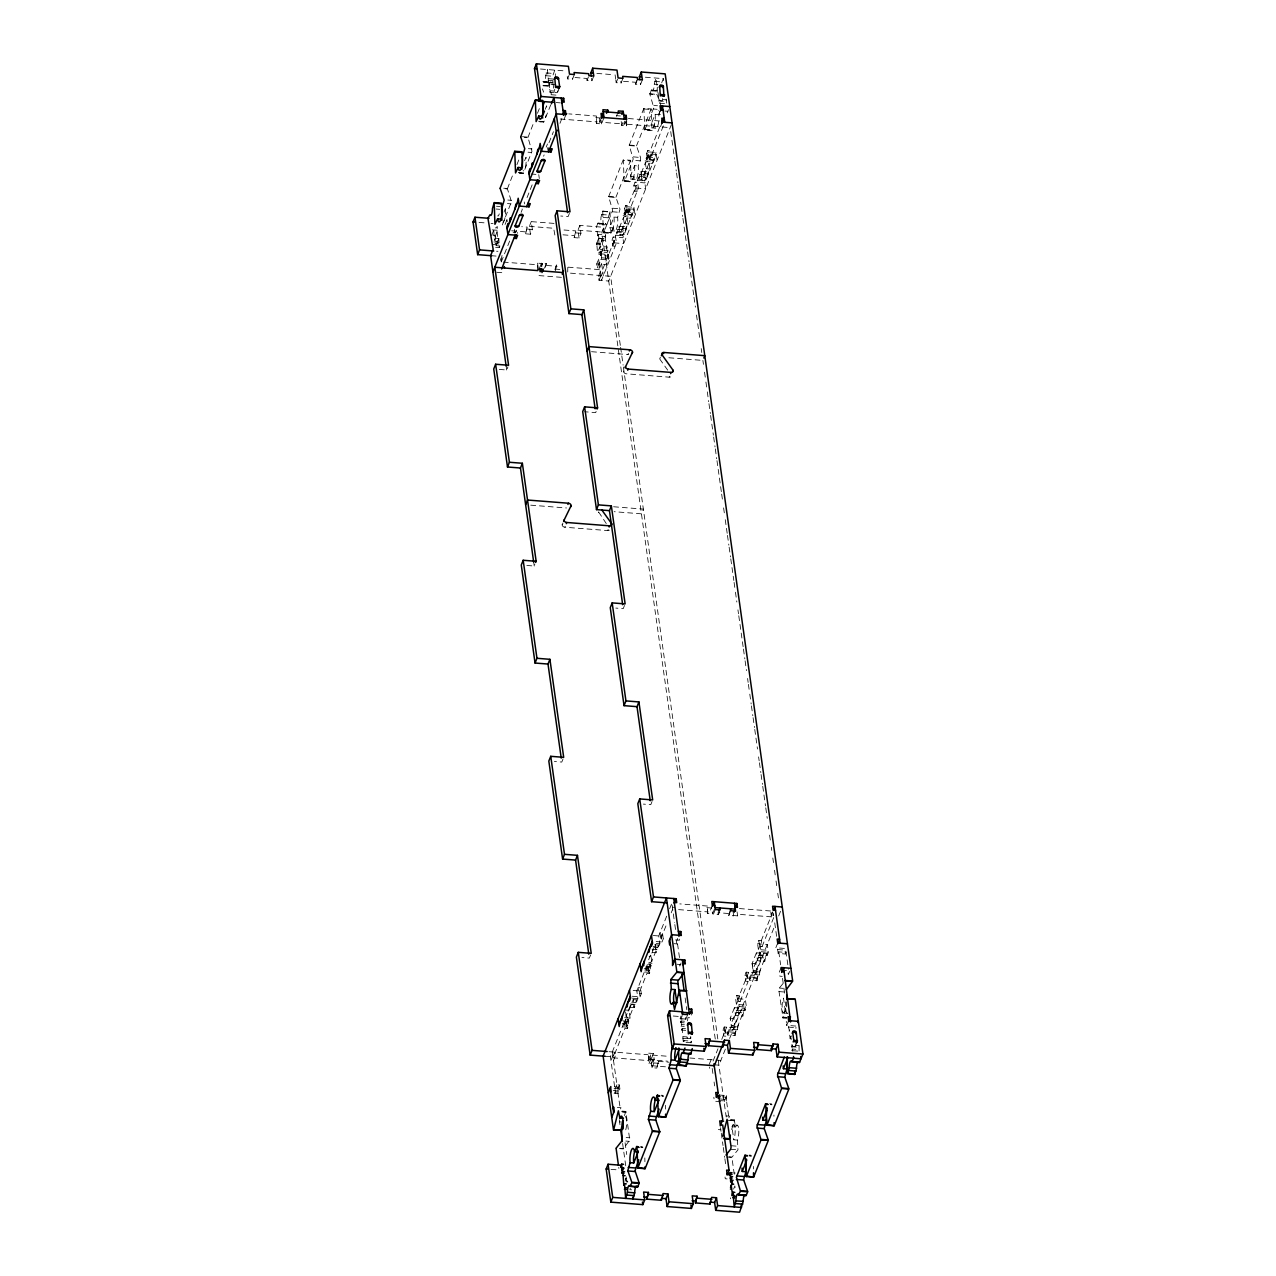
<?xml version="1.0" encoding="UTF-8"?>
<svg xmlns="http://www.w3.org/2000/svg" width="1276" height="1276" viewBox="0 0 1276 1276"><rect width="100%" height="100%" fill="white"/><g stroke="black" fill="none" stroke-linecap="round" stroke-linejoin="round"><path stroke-width="0.75" stroke-dasharray="5 3.75" d="M608.237 217.622L609.992 211.672L602.703 211.098L600.964 217.239A5.056 1.324 -85.5 0 1 600.135 222.837A5.056 1.324 -85.5 0 1 598.572 223.204L605.861 223.763A5.056 1.324 -85.5 0 0 607.424 223.396A5.056 1.324 -85.5 0 0 608.253 217.813L600.964 217.239M601.124 253.525L603.085 248.246L601.905 239.824L600.007 244.577L601.187 252.983A1.898 1.404 21.8 0 1 599.56 254.307A1.898 1.404 21.8 0 1 597.535 252.696L596.769 243.445M690.619 1036.83L690.284 1038.313M795.458 1044.709L795.171 1046.511M553.082 74.933L554.757 70.132L555.523 75.619M661.686 82.86L663.281 78.618L643.87 77.102M624.442 1115.591L625.83 1111.396L629.754 1140.01L623.565 1148.544L619.913 1148.272M731.674 1129.547L734.226 1119.881L735.614 1127.011A8.422 2.217 -85.5 0 1 738.644 1128.271A8.422 2.217 -85.5 0 1 737.448 1140.09L737.959 1149.835L732.089 1157.045L726.618 1156.614M786.574 1018.296L782.922 1018.009L786.479 1004.69M640.265 160.808L640.568 157.522L636.549 146.102L629.259 145.544L633.231 159.069L624.65 181.032L631.971 181.527L633.965 176.519A8.422 2.217 -85.5 0 0 636.995 177.779A8.422 2.217 -85.5 0 0 638.191 165.976L640.265 160.808L632.912 160.393M555.953 84.774L548.664 84.216L547.468 69.558L545.713 75.699A5.056 1.324 -85.5 0 1 544.884 81.281A5.056 1.324 -85.5 0 1 543.321 81.664L550.61 82.222A5.056 1.324 -85.5 0 0 552.349 81.361M626.388 1176.919L625.384 1179.822L625.782 1178.817M502.297 224.943L511.501 201.64L507.449 188.992L503.813 188.704M613.389 227.894L611.029 233.444L603.548 232.87L612.671 210.333L608.7 196.919L615.989 197.477L620.024 209.184L617.616 217.351A8.422 2.217 -85.5 0 1 616.42 229.154A8.422 2.217 -85.5 0 1 613.389 227.894L609.753 227.606L613.979 217.064L617.616 217.351M782.842 983.732L779.317 988.055L778.902 990.766L783.017 1018.009M601.331 214.559L608.668 215.006M657.012 85.364L655.992 78.043L654.237 84.184A5.056 1.324 -85.5 0 1 653.408 89.783A5.056 1.324 -85.5 0 1 651.861 90.149L656.949 90.197M493.796 230.509L494.099 236.491M518.885 172.372L523.272 173.361L531.98 151.27L528.025 137.617L524.388 137.329M598.667 238.708L599.433 247.959A1.898 1.404 21.8 0 0 601.459 249.57A1.898 1.404 21.8 0 0 603.085 248.246L606.722 248.533L607.36 246.938L600.071 246.38L597.535 252.696L601.187 252.983M660.378 114.585L655.13 114.314L650.904 124.857L654.54 125.144L652.291 130.599L644.715 130.12L653.806 107.694L649.835 94.153L657.124 94.727L661.127 106.052M548.664 84.216L549.302 82.621L552.939 82.908M507.401 188.768L513.223 173.823M516.908 164.652L519.842 157.315M527.977 137.393L533.799 122.448M537.467 113.277L540.418 105.94M548.552 86.018L550.307 81.855M491.547 235.629L493.445 230.876M557.979 90.771L557.74 91.362A1.898 1.404 21.8 0 1 556.129 92.685A1.898 1.404 21.8 0 1 554.087 91.075L552.907 82.669L554.885 77.469M549.302 82.621L549.812 92.382L557.102 92.941M504.036 212.103L505.44 208.578M524.611 160.712L526.015 157.203A8.422 2.217 -85.5 0 1 524.755 169.198M545.187 109.337L546.591 105.828A8.422 2.217 -85.5 0 1 546.75 110.31M495.152 236.618L497.688 230.286L497.13 226.362L496.508 227.957L492.855 227.67M494.434 240.047L494.418 238.771M554.805 89.304L554.087 91.075L550.45 90.787M539.844 121.922L543.831 122.017L550.881 104.536M495.184 238.165L498.836 238.452L496.3 244.785A1.898 1.404 21.8 0 1 496.029 245.678M496.252 245.311L498.15 240.574M557.692 91.904L559.59 87.151M505.057 224.464L506.955 219.727L504.961 219.568M495.614 247.273L499.251 247.56L498.836 238.452M499.251 247.56L499.889 245.965L494.418 245.55M574.36 74.518L572.461 79.272L567.597 78.889L569.495 74.136M500.894 260.336L502.505 253.621M546.176 147.139L547.452 143.981M501.277 261.931L510.145 239.792M521.118 212.374L522.171 209.743A1.898 1.18 -8 0 0 522.075 208.961M527.036 197.605L532.874 183.042M543.608 156.23L544.134 154.906M548.983 142.784L553.417 131.715M559.973 123.309L562.11 117.95M565.97 114.585L564.072 119.322L563.896 118.094M554.039 223.396L531.263 221.625L532.363 229.457L530.449 234.21L525.6 233.827L527.227 227.128L521.756 226.697M525.6 233.827L527.227 227.128M593.803 76.05L591.889 80.787L587.04 80.404L588.938 75.667M530.449 234.21L529.349 226.362L531.263 221.625M537.738 270.592L537.547 263.127L542.412 263.51L543.225 269.396M604.042 117.552L601.506 123.884L596.642 123.501L596.45 116.036L568.729 113.883M596.642 123.501L596.45 116.036M539.573 267.88L541.471 263.127L546.335 263.51L544.708 270.225M541.136 266.684L542.412 263.51M626.069 120.917L624.793 124.075L599.688 122.113L601.586 117.36M622.959 78.33L621.045 83.068L616.196 82.685L618.094 77.948M544.437 268.263L546.335 263.51M499.283 369.418L506.684 370.008L507.96 366.834M569.399 213.427L568.123 216.585L560.722 216.011M555.028 269.571L556.862 264.339L559.909 264.579M616.499 116.403L618.302 110.916M555.235 271.038L556.862 264.339M597.264 267.864L599.162 263.127L601.602 263.319L599.688 268.056L597.264 267.864L596.721 263.941L598.619 259.203L608.333 259.969L603.739 227.287L579.846 225.421L580.947 233.269L579.049 238.006L574.184 237.623L575.811 230.924L563.067 229.919M642.386 79.846L640.488 84.583L635.623 84.216L637.25 77.501M574.184 237.623L575.811 230.924M635.623 84.216L637.537 79.463M579.049 238.006L577.948 230.174L579.846 225.421M626.691 120.343L626.612 125.846L621.747 125.463L623.645 120.726M598.093 222.885L596.45 226.713L597.742 235.869L605.031 236.443L605.653 234.864L598.364 234.29L597.742 235.869M608.636 196.679L623.278 159.723L630.567 160.297L631.062 181.144L631.971 181.527M629.212 145.304L643.854 108.348L651.143 108.923L652.004 130.694M649.787 93.93L651.637 89.798M657.284 87.199L657.188 92.701M596.355 244.29L598.316 239.09M598.364 234.29L598.923 238.213L596.386 244.529L600.039 244.817L601.937 240.079L605.574 240.366L605.653 234.864M715.262 1039.031L601.841 232.041L605.59 223.412M615.925 197.254L630.567 160.297M636.501 145.879L651.143 108.923M659.102 98.986L658.974 99.289A1.898 1.404 21.8 0 0 661 100.9A1.898 1.404 21.8 0 0 662.627 99.576L662.85 98.97M600.486 255.471L601.124 253.892L608.413 254.466L607.775 256.045L600.486 255.471L599.991 251.882L600.629 250.303L607.918 250.862L607.36 246.938M634.555 165.689A8.422 2.217 -85.5 0 1 633.359 177.492A8.422 2.217 -85.5 0 1 630.328 176.232L634.555 165.689L638.191 165.976M660.601 109.704L658.703 114.441L658.767 110.581M660.107 111.267L658.767 114.601A8.422 2.217 -85.5 0 1 658.942 116.706M601.124 253.892L601.682 257.816L599.146 264.132L601.443 280.481L616.436 243.046L615.335 235.199L616.595 232.041L623.884 232.599L624.155 234.561L616.866 234.002L616.595 232.041M611.906 240.127L614.33 240.319L615.16 246.204L612.735 246.013L611.906 240.127L613.182 236.969L622.895 237.735L634.3 209.264L624.57 208.498L625.399 214.384L635.113 215.15L634.013 207.302L626.723 206.728L624.682 214.496L631.971 215.054L631.7 213.092L624.411 212.534L623.135 215.692L624.235 223.539L620.024 234.082A1.898 1.18 -8 0 0 621.364 235.406A1.898 1.18 -8 0 0 623.661 234.369L627.888 223.826L627.106 217.494M624.57 208.498L625.846 205.34L628.27 205.532L636.293 185.498L633.869 185.307L634.698 191.177L637.123 191.368L636.293 185.498M633.869 185.307L635.129 182.133L644.843 182.899L656.247 154.428L646.533 153.678L647.363 159.548L657.076 160.313L655.976 152.466L648.687 151.908L646.645 159.659L653.934 160.234L653.647 158.272L646.358 157.698L645.098 160.856L646.198 168.703L641.972 179.246A1.898 1.18 -8 0 0 643.327 180.57A1.898 1.18 -8 0 0 645.624 179.533L649.851 168.99L649.069 162.658M646.533 153.678L647.793 150.504L650.234 150.696L659.836 126.707M607.918 250.862L607.28 252.441L599.991 251.882M598.46 276.366L600.358 271.613L602.782 271.804L600.884 276.557L598.46 276.366L599.018 280.289L608.732 281.039L671.351 124.665M616.866 234.002L618.924 226.235L626.213 226.809L626.484 228.771L622.832 228.484A1.898 1.18 -8 0 1 620.535 229.52A1.898 1.18 -8 0 1 619.195 228.197L623.422 217.654A1.898 1.18 -8 0 1 625.719 216.617A1.898 1.18 -8 0 1 627.058 217.941L630.711 218.228L631.7 213.092M626.723 206.728L627.824 214.575L638.383 188.21L637.282 180.363L638.558 177.204L645.847 177.779L646.119 179.741L638.829 179.166L638.558 177.204M638.829 179.166L640.871 171.415L648.16 171.973L648.447 173.935L644.795 173.648A1.898 1.18 -8 0 1 642.498 174.7A1.898 1.18 -8 0 1 641.158 173.361L645.369 162.818A1.898 1.18 -8 0 1 647.666 161.781A1.898 1.18 -8 0 1 649.021 163.105L652.658 163.392L653.647 158.272M614.33 240.319L602.511 269.842L566.879 267.067M599.018 280.289L600.916 275.536M612.735 246.013L613.995 242.855L613.182 236.969M625.399 214.384L626.675 211.226L625.846 205.34M634.698 191.177L635.958 188.019L635.129 182.133M647.363 159.548L648.623 156.39L647.793 150.504M662.356 122.113L660.442 126.866L660.314 125.877M608.413 254.466L608.971 258.374L606.435 264.706L596.721 263.941M667.236 112.862L668.512 109.704M663.345 125.877L649.787 159.739L648.687 151.908M627.058 217.941L622.832 228.484L623.661 234.369M649.021 163.105L644.795 173.648L645.624 179.533M613.995 242.855L623.725 243.604L622.624 235.773L623.884 232.599M617.919 231.355L625.208 231.929L626.213 226.809M625.734 211.848L633.024 212.422L634.013 207.302M635.958 188.019L645.672 188.784L644.571 180.937L645.847 177.779M639.882 176.535L647.171 177.093L648.16 171.973M647.698 157.028L654.987 157.586L655.976 152.466M526.828 565.459L534.245 566.034L534.835 564.55M596.147 411.43L595.685 412.611L584.567 411.749M591.522 351.697L627.936 354.553L628.414 353.372M609.322 530.178A2.52 1.866 21.8 0 1 607.727 530.577L564.869 527.227A2.52 1.866 21.8 0 1 562.142 524.755L562.78 523.176M623.709 371.045L623.581 371.348A2.52 1.866 21.8 0 0 626.309 373.804L669.166 377.17A2.52 1.866 21.8 0 0 671.112 376.372M564.869 527.227L565.22 526.334M606.275 523.559L598.747 512.139M659.883 358.476L660.346 357.28M607.727 530.577L608.189 529.396M669.166 377.17L669.517 376.276M563.051 758.901L561.791 762.075L554.39 761.485M624.49 605.478L623.23 608.652L615.83 608.078M590.613 954.942L589.337 958.101L581.936 957.526M652.052 801.519L650.776 804.678L643.375 804.103M650.505 955.134L648.128 961.051A1.898 1.18 -8 0 0 649.468 962.391A1.898 1.18 -8 0 0 651.765 961.338L655.992 950.795A1.898 1.18 -8 0 0 654.636 949.472A1.898 1.18 -8 0 0 652.339 950.508M647.347 964.433L636.788 990.782L637.904 998.63L636.628 1001.788L632.992 1001.5M647.139 966.187L650.776 966.474L652.036 963.3L650.935 955.469L655.162 944.926A1.898 1.18 -8 0 0 655.13 944.24M666.678 916.184L658.751 935.962L659.851 943.793L658.591 946.967L653.121 946.537M669.629 908.799L671.846 903.264M627.377 1028.488L626.564 1022.602L627.824 1019.444L628.653 1025.33L627.377 1028.488L624.953 1028.297L613.134 1057.82L648.766 1060.611L648.575 1053.147L653.44 1053.529L654.253 1059.415L651.733 1065.731L667.093 1066.943M632.274 996.253L640.058 996.859L639.228 990.973L640.488 987.815L638.064 987.624L638.893 993.51L641.318 993.701L640.488 987.815M649.34 973.652L648.511 967.782L649.787 964.608L650.6 970.494L649.34 973.652L646.916 973.476L638.893 993.51M656.183 941.576L662.005 942.023L661.175 936.153L662.451 932.979L660.027 932.788L660.84 938.673L663.281 938.865L662.451 932.979M622.847 1026.813L626.5 1027.1L627.76 1023.926L628.542 1019.333L624.905 1019.045M630.663 1007.306L634.316 1007.593L635.576 1004.419L636.357 999.826L632.705 999.539M644.811 971.977L648.447 972.264L649.723 969.106L650.505 964.512L646.852 964.225M652.626 952.47L656.263 952.757L658.32 945.006L651.526 944.639M660.84 938.673L666.758 923.904M671.192 912.834L672.675 909.15M623.358 1020.864L628.813 1021.294L630.089 1018.136L628.988 1010.289L633.199 999.746A1.898 1.18 -8 0 0 633.215 999.188L634.316 1007.593M615.287 1056.05L613.389 1060.803L610.949 1060.611L612.863 1055.858L615.287 1056.05L614.729 1052.126L612.831 1056.879L605.271 1056.289M640.058 996.859L641.318 993.701M662.005 942.023L663.281 938.865M616.914 1084.775L615.016 1089.529L617.456 1089.72L619.354 1084.967L616.914 1084.775L612.305 1051.95M614.458 1086.833L618.11 1087.12L615.574 1093.436L610.406 1056.688L625.399 1019.253L626.5 1027.1M677.636 938.45L676.376 941.608L676.934 945.532L677.556 943.953L673.919 943.666M618.11 1087.12L618.015 1092.623L614.378 1092.336M619.354 1084.967L619.897 1088.891L617.999 1093.628L614.107 1093.325M681.081 962.949L679.821 966.107L679.263 962.184M648.766 1060.611L648.575 1053.147M714.432 909.15L712.534 913.903L707.67 913.52L707.478 906.056L679.757 903.887M649.005 1063.578L650.904 1058.841L653.328 1059.032L651.43 1063.769L649.005 1063.578L648.447 1059.67L650.345 1054.917L667.731 1056.273M707.67 913.52L707.478 906.056M712.343 905.418L710.445 910.171L712.869 910.362M653.44 1053.529L650.904 1059.862L651.988 1067.693L656.837 1068.076L658.464 1061.377L668.991 1062.19M651.988 1067.693L653.886 1062.956L653.328 1059.032M715.326 909.533L713.428 914.27L718.276 914.653L720.174 909.916M658.464 1061.377L656.837 1068.076M684.191 1022.842L680.539 1022.555L679.996 1018.631L681.097 1015.871M687.652 1014.643L685.754 1019.396L680.905 1019.014L682.804 1014.26M680.539 1022.555L681.177 1020.975L685.738 1021.326M685.706 1030.386L681.591 1030.067L681.177 1020.975M681.591 1030.067L682.229 1028.488L685.882 1028.775M733.126 911.941L733.668 915.865L728.803 915.482L730.43 908.767M687.525 1020.912L687.908 1017.626L690.348 1017.817L692.246 1013.064M728.803 915.482L730.717 910.729M625.272 1180.109L625.862 1178.625M683.202 1041.423L682.229 1028.488M683.537 1041.567L683.936 1040.578L691.225 1041.152L691.464 1042.859M732.775 915.482L737.64 915.865L738.278 914.286L773.91 917.061L773.352 913.153M686.025 1042.364L690.587 1042.731L690.826 1036.83M629.977 1189.104L630.328 1188.211M690.587 1042.731L691.225 1041.152M709.217 1064.407L711.115 1059.67L711.354 1061.393M722.934 1030.147L725.358 1030.338L726.188 1036.224L723.763 1036.032L722.934 1030.147L724.21 1026.989L733.923 1027.738L735.024 1035.586L727.735 1035.011L726.634 1027.18L721.642 1039.653M736.427 1004.387L735.598 998.518L736.874 995.344L739.298 995.535L740.128 1001.421L737.703 1001.229L736.427 1004.387L746.157 1005.153L734.753 1033.624L725.023 1032.858L723.763 1036.032M744.897 975.311L747.321 975.502L748.151 981.388L745.726 981.196L744.897 975.311L746.157 972.153L755.886 972.918L756.987 980.75L749.698 980.191L748.597 972.344L738.038 998.709L739.139 1006.541L737.863 1009.715L745.152 1010.273L746.428 1007.115L745.328 999.267L735.598 998.518M758.391 949.567L757.561 943.682L758.821 940.524L761.262 940.715L762.091 946.585L759.651 946.393L758.391 949.567L768.104 950.317L756.7 978.788L746.986 978.038L745.726 981.196M773.639 915.099L771.198 914.924L773.096 910.171M713.077 1061.042L717.973 1048.792M772.841 911.782L759.986 943.873L761.086 951.721L759.826 954.879L767.115 955.453L768.375 952.279L767.275 944.447L757.561 943.682M727.735 1035.011L729.776 1027.26L737.065 1027.818L737.353 1029.78L730.063 1029.222L729.776 1027.26M736.539 1010.385L743.828 1010.959L742.839 1016.079L735.55 1015.505L737.592 1007.753L737.863 1009.715M740.128 1001.421L748.151 981.388M749.698 980.191L751.739 972.424L759.029 972.998L759.3 974.96L752.011 974.385L751.739 972.424M758.502 955.549L765.791 956.123L764.787 961.243L757.497 960.684L759.555 952.917L759.826 954.879M762.091 946.585L773.91 917.061M730.063 1029.222L731.323 1026.048L730.223 1018.216L734.45 1007.673A1.898 1.18 -8 0 1 736.746 1006.62A1.898 1.18 -8 0 1 738.086 1007.944L733.86 1018.503L734.689 1024.373A1.898 1.18 -8 0 1 732.392 1025.426A1.898 1.18 -8 0 1 731.052 1024.086L735.263 1013.543A1.898 1.18 -8 0 1 737.576 1012.506A1.898 1.18 -8 0 1 738.916 1013.83L742.552 1014.117L742.839 1016.079M752.011 974.385L753.287 971.227L752.186 963.38L756.397 952.837A1.898 1.18 -8 0 1 758.694 951.8A1.898 1.18 -8 0 1 760.049 953.124L755.823 963.667L756.652 969.553A1.898 1.18 -8 0 1 754.355 970.589A1.898 1.18 -8 0 1 753 969.266L757.226 958.723A1.898 1.18 -8 0 1 759.523 957.67A1.898 1.18 -8 0 1 760.879 959.01L764.515 959.281L764.787 961.243M725.358 1049.127L718.93 1065.173L713.459 1064.742M729.633 1038.441L775.138 924.829M778.695 915.929L781.55 908.799M735.024 1035.586L736.013 1030.466L728.724 1029.891M737.353 1029.78L738.341 1024.66L734.689 1024.373L738.916 1013.83L738.134 1007.498M756.987 980.75L757.976 975.63L750.687 975.055M759.3 974.96L760.289 969.824L756.652 969.553L760.879 959.01L760.097 952.678M777.722 943.012L775.824 947.749L785.538 948.515L786.861 957.989M778.169 953.443L778.791 951.864L786.08 952.438L785.458 954.017L778.169 953.443L777.61 949.519L778.886 946.361M719.345 1095.031L726.634 1095.605L724.098 1101.938L714.385 1101.172L713.826 1097.248M726.634 1095.605L726.554 1101.108L719.265 1100.534M781.167 967.511L779.253 972.264L779.811 976.172L782.236 976.363M728.883 1117.776L729.521 1116.181L722.232 1115.623M789.621 971.435L788.345 974.593L787.802 970.685L782.332 970.254M795.841 1026.063L786.718 1025.346L788.616 1020.609M789.525 1031.072L788.52 1027.116L789.78 1023.958M789.062 1031.04L789.509 1029.955M791.04 1038.632L790.131 1038.552L791.12 1036.08M795.905 1028.424L795.969 1027.292M733.604 1189.088L734.864 1185.93L735.375 1189.503M797.755 1051.105L791.822 1050.642L792.173 1044.789M791.822 1050.642L792.46 1049.063L799.286 1049.59M795.602 1045.778L795.937 1044.773M799.079 1050.977L799.079 1046.001M523.415 173.121L517.976 172.611M601.746 251.611L603.022 248.772M562.142 524.755L563.035 522.969M624.618 181.096L631.445 182.069M542.858 81.345L549.828 82.414M553.337 81.823L552.907 82.669M644.795 130.136L643.854 108.348M624.203 181.511L623.326 160.313L630.631 160.92M610.869 233.444L610.008 211.736M783.655 1013L787.196 1013.256M652.514 127.967L655.816 128.222M631.939 179.358L635.241 179.597M611.364 230.733L614.665 230.972M540.498 69.016L566.496 71.041M596.865 73.418L613.565 74.726M546.128 72.892L553.417 73.466M654.652 81.377L661.941 81.951M623.517 81.329L635.352 82.254M545.713 75.699L553.002 76.257M654.237 84.184L657.89 84.471M548.744 78.713L556.033 79.272M548.122 80.292L555.411 80.851M543.321 81.664L550.61 82.222M651.861 90.149L657.315 90.58M651.079 90.325L656.534 90.755M544.055 82.398L551.344 82.972M652.578 90.883L656.231 91.17M543.034 85.317L548.505 85.747M649.739 93.658L657.076 94.504M543.129 85.811L548.6 86.242L551.455 94.328M658.336 100.868L665.625 101.442L666.263 99.847L662.627 99.576L662.483 98.587M550.993 94.711L558.282 95.285M659.533 103.197L664.987 103.627M653.838 105.477L657.491 105.764M653.487 109.018L657.124 109.305M643.901 108.97L651.191 109.545M556.113 102.543L560.355 102.877M664.828 111.044L667.874 111.283M616.404 115.669L620.359 115.972M628.398 118.54L662.053 121.172M595.812 117.631L600.677 117.998M599.752 118.237L599.688 122.113M560.18 119.019L597.28 121.922M627.25 124.266L670.171 127.632M644.348 129.211L651.637 129.769M538.552 121.236L544.007 121.667M645.257 129.578L652.546 130.152M522.458 136.691L527.929 137.122M629.164 145.049L636.453 145.608M647.426 155.066L654.716 155.64M648.623 156.39L651.063 156.581L650.234 150.696M528.392 148.654L532.028 148.941M633.263 156.852L640.568 157.522M645.098 160.856L652.387 161.43M528.025 152.195L531.677 152.482M639.611 174.573L646.9 175.147M630.328 176.232L633.965 176.519M637.282 180.363L644.571 180.937M623.789 180.682L631.062 181.144M530.976 173.999L536.813 174.445M519.268 173.297L522.937 173.6M503.701 188.21L507.354 188.497M608.588 196.424L615.877 196.982M507.816 200.029L511.453 200.316M612.687 208.227L619.976 208.801M625.463 209.886L632.752 210.46M626.675 211.226L629.1 211.401L628.27 205.532M507.449 203.57L511.102 203.857M612.336 211.768L619.626 212.342M602.719 211.13L610.056 212.294M623.135 215.692L630.424 216.266M496.492 206.234L500.128 206.521M496.077 209.025L499.714 209.312M598.572 223.204L605.861 223.763M597.79 223.38L605.079 223.954M599.305 223.938L606.594 224.512M617.648 229.393L624.937 229.967M479.058 222.439L485.055 222.901M491.069 223.364L493.062 223.523M529.349 226.362L553.656 228.26L555.06 236.124M577.948 230.174L601.841 232.041M602.766 211.736L603.197 231.961L610.486 232.535M604.106 232.344L611.395 232.902M615.335 235.199L622.624 235.773M527.498 229.09L532.363 229.457M576.098 232.886L580.947 233.269M511.66 230.796L525.329 231.865M562.987 234.816L573.913 235.661M492.217 229.855L497.688 230.286M598.923 238.213L606.212 238.771M513.096 232.407L515.536 232.599L516.796 229.425L517.354 233.349M493.924 241.946L499.379 242.376M495.104 243.668L498.756 243.955M492.648 244.498L496.3 244.785L495.12 236.379M601.682 257.816L608.971 258.374M496.571 251.228L497.991 251.324M492.44 255.79L496.077 256.077M503.254 262.09L536.909 264.722M546.606 265.472L557.134 266.301M554.964 269.076L559.829 269.459M496.795 272.282L502.632 272.745L502.393 271.022M561.424 277.339L538.249 275.536L537.866 272.841M668.879 357.759L701.497 360.31M613.596 506.763L643.343 509.092L641.445 513.829L614.139 511.692M530.736 505.168L566.496 507.976M739.426 908.56L773.081 911.192M706.84 907.635L711.705 908.018L712.534 913.903M672.388 907.188L674.829 907.38M678.609 909.613L708.308 911.941M728.532 913.52L718.005 912.691L718.276 914.653M653.28 935.531L661.175 936.153M675.546 939.918L679.438 940.221L678.88 936.297M777.61 949.519L784.899 950.094L785.458 954.017M656.215 943.506L659.851 943.793M761.086 951.721L768.375 952.279M653.615 947.35L657.252 947.637M652.068 949.169L657.539 949.599M758.773 957.51L766.063 958.085M677.046 964.257L680.937 964.56M648.399 963.013L652.036 963.3M753.287 971.227L760.576 971.786M645.8 966.857L649.452 967.144M648.511 967.782L646.087 967.591L646.916 973.476M644.252 968.675L649.723 969.106M750.958 977.017L758.247 977.591M644.779 970.047L650.6 970.494M779.317 988.055L782.97 988.342M778.966 991.596L784.437 992.026M633.151 990.495L639.228 990.973M632.433 998.199L637.904 998.63M739.139 1006.541L746.428 1007.115M631.652 1002.186L635.304 1002.473M630.105 1004.005L635.576 1004.419M736.81 1012.347L744.099 1012.921M782.539 1017.084L786.191 1017.371M783.448 1017.466L787.101 1017.738M786.319 1021.438L786.351 1022.65M625.336 1010.002L628.988 1010.289A1.898 1.18 -8 0 1 626.851 1011.342M673.265 1016.015L680.555 1016.573L680.905 1019.014M679.996 1018.631L687.285 1019.205M788.52 1027.116L795.809 1027.69M624.618 1017.706L630.089 1018.136M731.323 1026.048L738.613 1026.622M681.687 1024.564L684.414 1024.772M623.836 1021.693L627.489 1021.98M681.049 1026.143L684.239 1026.398M626.564 1022.602L624.124 1022.411L624.953 1028.297M622.289 1023.512L627.76 1023.926M728.995 1031.853L736.284 1032.428M622.816 1024.867L628.653 1025.33M683.378 1036.654L687.03 1036.941M795.554 1045.427L799.191 1045.714M682.74 1038.233L690.029 1038.808M791.279 1046.719L798.569 1047.293M609.067 1051.695L647.937 1054.726M689.79 1057.995L720.828 1060.436L720.398 1057.357M649.404 1059.032L654.253 1059.415M648.447 1059.67L667.46 1061.153M653.886 1062.956L658.751 1063.323M614.075 1088.428L619.897 1088.891M722.104 1096.881L725.996 1097.185L728.644 1116.037M613.182 1090.613L618.653 1091.044M719.887 1098.955L727.176 1099.529M661.159 1095.223L662.994 1095.366M769.699 1103.708L771.517 1103.852M662.005 1095.877L663.376 1095.988M770.529 1104.362L771.9 1104.474M662.005 1096.18L663.376 1096.291M770.529 1104.665L771.9 1104.777M617.345 1107.409L620.997 1107.696L620.359 1109.275L617.456 1089.72M622.178 1111.109L625.83 1111.396M730.717 1119.594L734.354 1119.881M621.651 1111.651L625.304 1111.938M730.175 1120.137L733.828 1120.424M622.56 1112.034L626.213 1112.321M727.448 1120.232L734.737 1120.807M737.369 1125.193L733.62 1124.89M737.448 1140.09L733.796 1139.803L731.961 1126.724L735.614 1127.011M619.562 1121.875L622.002 1122.051M718.372 1129.595L720.796 1129.786M626.149 1137.522L629.786 1137.809M731.036 1145.72L738.325 1146.295M625.782 1141.063L629.435 1141.35M730.669 1149.261L737.959 1149.835M640.6 1146.598L642.418 1146.741M749.124 1155.083L750.942 1155.227M640.967 1147.22L642.801 1147.363M749.506 1155.705L751.325 1155.849M640.967 1147.523L642.801 1147.666M749.506 1156.008L751.325 1156.152M619.721 1148.639L623.374 1148.926M726.427 1156.981L731.898 1157.412L734.29 1174.43M733.891 1172.915L735.263 1173.027M611.029 1169.358L619.115 1169.996M727.113 1178.912L725.278 1178.769L725.039 1177.046M629.865 1189.679L631.684 1189.822M543.48 122.209L543.097 121.284M603.516 232.838L603.197 231.961M667.699 370.152L659.947 359.306A2.52 1.866 21.8 0 1 660.33 357.695M542.46 88.905L543.608 92.143M663.281 78.618L663.568 80.659M666.152 99.034L666.726 103.117M670.729 131.572L674.605 159.197M674.876 161.159L676.264 171.032M676.551 172.994L677.923 182.867M678.21 184.829L680.985 204.559M681.256 206.537L682.644 216.394M682.915 218.371L687.365 249.936M687.636 251.914L689.024 261.771M689.295 263.749L693.729 295.314M694.016 297.292L695.404 307.149M696.505 315.044L700.109 340.692M701.226 348.571L701.768 352.527M702.885 360.406L703.443 364.346M704.543 372.209L705.644 380.073M705.931 382.05L707.032 389.914M707.303 391.876L708.69 401.701M708.962 403.679L710.349 413.504M710.62 415.466L713.38 435.132M713.667 437.11L715.038 446.935M715.326 448.897L716.697 458.738M716.984 460.7L721.403 492.153M721.674 494.131L722.503 500.032M723.604 507.896L724.72 515.759M725.262 519.683L727.192 533.416M727.48 535.378L728.851 545.171M729.122 547.133L730.51 556.942M730.781 558.904L733.812 580.468M734.083 582.414L735.183 590.262M735.47 592.224L736.842 602.017M737.943 609.864L738.501 613.788M738.772 615.75L743.174 647.107M743.445 649.069L744.833 658.879M745.104 660.84L746.476 670.634M747.592 678.481L748.135 682.405M748.406 684.351L749.506 692.198M749.794 694.16L751.165 703.969M751.436 705.915L752.824 715.724M753.095 717.686L754.467 727.48M754.754 729.441L757.497 749.044M758.598 756.891L759.156 760.815M759.427 762.777L760.815 772.57M761.086 774.532L762.458 784.341M762.745 786.303L765.488 805.906M765.775 807.852L767.243 818.315M768.312 825.939L768.742 828.985M769.587 835.094L770.449 841.203M771.31 847.312L771.741 850.374M772.825 858.014L773.463 862.608M774.548 870.28L775.186 874.873M776.047 881.014L776.701 885.624M777.77 893.296L778.424 897.905M787.132 959.823L788.456 969.25M658.049 92.638L658.703 97.375M774.723 922.819L776.606 936.313M778.791 951.864L780.625 964.815M782.523 978.341L783.624 986.204M783.895 988.166L784.724 994.068M785.841 1001.947L786.941 1009.81M791.152 1039.749L790.753 1036.973A1.898 1.404 21.8 0 1 791.152 1035.968M791.854 1044.741L791.933 1045.379A1.914 1.42 21.8 0 0 795.012 1046.384M792.46 1049.063L792.779 1051.344M789.637 1035.123L790.131 1038.552M770.816 912.228L771.198 914.924M786.51 1023.878L786.718 1025.346M767.115 955.453L766.844 953.491L756.397 952.837L757.497 960.684M640.281 83.115L640.488 84.583M758.821 940.524L759.651 946.393M646.358 157.698L646.645 159.659M640.871 171.415L641.972 179.246M641.11 173.807L641.924 179.693M752.138 963.827L752.952 969.712M746.157 972.153L746.986 978.038M620.806 81.361L621.045 83.068M626.053 121.922L626.612 125.846M737.081 911.941L737.64 915.865M624.379 121.14L624.793 124.075M615.096 74.853L615.638 78.761M615.782 79.75L616.196 82.685M621.205 121.555L621.747 125.463M745.152 1010.273L744.881 1008.311L734.45 1007.673L735.55 1015.505M736.874 995.344L737.703 1001.229M624.411 212.534L624.682 214.496M618.924 226.235L619.976 234.529M600.948 119.96L601.506 123.884M591.554 78.33L591.889 80.787M724.21 1026.989L725.023 1032.858M587.04 80.404L586.769 78.442L572.19 77.31L572.461 79.272M620.327 345.349L610.63 276.302L567.708 272.936L567.788 267.434M620.615 347.311L623.103 365.08M623.39 367.041L717.798 1038.903M718.276 1060.563L726.219 1117.01M601.602 263.319L603.341 275.728M598.619 259.203L599.162 263.127M712.183 1068.475L713.013 1074.312M714.082 1082.016L714.64 1085.892M720.509 1127.697L721.02 1131.333M721.275 1133.168L723.014 1145.529M723.285 1147.491L724.672 1157.332M724.88 1158.767L725.773 1165.195M730.366 1197.845L730.51 1198.802M709.6 1067.103L709.759 1068.331M567.262 76.432L567.597 78.889M672.117 905.226L674.557 922.612M674.829 924.542L675.913 932.246M677.556 943.953L679.901 960.605M685.148 997.96L686.807 1009.763M685.499 1017.546L685.754 1019.396M683.936 1040.578L684.095 1041.726M658.32 945.006L658.591 946.967M655.21 944.479L656.039 950.349M655.162 944.926L656.263 952.757M650.505 964.512L650.776 966.474M538.759 174.605L539.301 178.528M647.634 966.379L648.447 972.264M541.471 263.127L541.917 266.317M650.345 1054.917L650.904 1058.841M537.547 263.127L538.376 269.013M524.229 201.975L524.5 203.937M636.357 999.826L636.628 1001.788M628.542 1019.333L628.813 1021.294M625.607 1011.964L626.117 1016.334M514.372 229.249L514.914 233.157M506.955 219.727L507.226 221.689M500.798 258.581L501.245 261.771M625.065 1142.706L626.723 1154.509M619.275 1119.77L620.04 1125.241M622.608 1143.503L625.926 1167.125M626.484 1178.434L627.026 1182.342M506.141 366.084L506.684 370.008M533.703 562.206L534.245 566.034M618.748 1167.412L618.892 1168.433M773.942 1115.033L773.958 1116.293M753.366 1166.408L753.414 1168.944M665.386 1105.287L665.466 1109.083M644.827 1157.922L644.922 1161.718M787.978 1013.064A8.422 2.217 -85.5 0 1 785.968 1010.417A8.422 2.217 -85.5 0 1 786.207 1001.788M731.961 1126.724A8.422 2.217 -85.5 0 1 734.992 1127.984A8.422 2.217 -85.5 0 1 733.796 1139.803M613.979 217.064A8.422 2.217 -85.5 0 1 612.783 228.882A8.422 2.217 -85.5 0 1 609.753 227.606M658.719 121.523A8.422 2.217 -85.5 0 1 656.598 128.031A8.422 2.217 -85.5 0 1 654.54 125.144M655.13 114.314A8.422 2.217 -85.5 0 1 653.934 126.117A8.422 2.217 -85.5 0 1 650.904 124.857M650.935 955.469A1.898 1.18 -8 0 1 649.165 956.506M625.24 1116.452A8.422 2.217 -85.5 0 1 626.66 1122.481A8.422 2.217 -85.5 0 1 625.272 1131.318M499.235 213.842A5.056 1.324 -85.5 0 1 497.64 215.851M494.562 239.76A1.898 1.404 21.8 0 0 496.587 241.371A1.898 1.404 21.8 0 0 498.198 240.032L497.018 231.626A1.914 1.42 21.8 0 0 493.94 230.621M505.503 209.073A8.422 2.217 -85.5 0 1 504.881 218.34A8.422 2.217 -85.5 0 1 502.377 222.136M523.766 170.697A8.422 2.217 -85.5 0 1 523.112 170.84M546.16 115.047A8.422 2.217 -85.5 0 1 545.474 117.44M627.936 354.553A2.52 1.866 21.8 0 1 628.462 354.632M690.141 1038.186A1.914 1.42 21.8 0 1 686.951 1037.197M598.508 512.729A2.52 1.866 21.8 0 1 598.428 511.995M625.24 1180.954A1.898 1.404 21.8 0 1 627.872 1181.927M492.823 235.071A1.914 1.42 21.8 0 1 495.232 236.363M598.827 238.835A1.914 1.42 21.8 0 1 602.017 239.824M596.929 243.572A1.914 1.42 21.8 0 1 600.119 244.561M630.392 1005.344L626.165 1015.887A1.898 1.18 -8 0 0 627.521 1017.211A1.898 1.18 -8 0 0 629.818 1016.174L634.028 1005.632A1.898 1.18 -8 0 0 632.689 1004.308A1.898 1.18 -8 0 0 630.392 1005.344M649.851 168.99L646.198 168.703A1.898 1.18 -8 0 1 648.495 167.666A1.898 1.18 -8 0 1 649.851 168.99M627.888 223.826L624.235 223.539A1.898 1.18 -8 0 1 626.532 222.487A1.898 1.18 -8 0 1 627.888 223.826M755.823 963.667L752.186 963.38A1.898 1.18 -8 0 0 753.526 964.704A1.898 1.18 -8 0 0 755.823 963.667M733.86 1018.503L730.223 1018.216A1.898 1.18 -8 0 0 731.563 1019.54A1.898 1.18 -8 0 0 733.86 1018.503M785.314 1011.15L783.48 998.087A8.422 2.217 -85.5 0 0 782.284 1009.89A8.422 2.217 -85.5 0 0 785.314 1011.15"/><path stroke-width="1.5" d="M689.327 1053.29A5.056 1.324 -85.5 0 0 688.003 1059.782L686.249 1065.907L678.96 1065.348L680.714 1059.208A5.056 1.324 -85.5 0 1 681.543 1053.609A5.056 1.324 -85.5 0 1 683.107 1053.242L690.81 1054.167L692.262 1048.585M738.373 1194.878L740.463 1191.274L747.736 1191.768L745.997 1195.724L738.341 1194.783A5.056 1.324 -85.5 0 0 736.778 1195.149A5.056 1.324 -85.5 0 0 735.949 1200.748L734.21 1206.889L732.998 1192.231L734.832 1192.374M687.301 1025.218L687.78 1024.022A1.898 1.404 21.8 0 1 689.391 1022.698A1.898 1.404 21.8 0 1 691.417 1024.309L692.294 1033.48M786.351 989.57L792.476 981.419L785.187 980.845M623.135 1121.062L620.981 1130.185L613.676 1129.691L618.397 1110.822L619.785 1117.951A8.422 2.217 -85.5 0 1 622.816 1119.212A8.422 2.217 -85.5 0 1 621.635 1131.03L622.225 1140.521L616.276 1147.985M679.39 990.24L674.525 1009.523L673.138 1002.378A8.422 2.217 -85.5 0 1 670.107 1001.118A8.422 2.217 -85.5 0 1 671.304 989.315L670.793 979.569L676.663 972.36L683.952 972.934L677.827 981.085L679.374 995.44M722.647 1136.278L727.065 1119.307L731.084 1146.965L730.701 1149.182L725.98 1155.035M723.875 1138.782L729.33 1139.213L730.366 1135.034M620.965 1130.233L613.517 1130.153L603.117 1056.113L666.455 897.953L676.854 971.993L684.143 972.567M729.489 1138.718L724.034 1138.256M784.309 1057.038L777.499 1074.855L781.502 1088.013L788.791 1088.588L784.772 1077.088L787.053 1068.985A8.836 2.329 -85.5 0 1 787.404 1059.878M686.679 990.814L679.247 990.718M623.182 1167.827L621.364 1167.684L621.013 1165.259L608.062 1164.238L606.164 1168.991L610.821 1202.136L642.817 1204.624L644.715 1199.887L643.614 1192.039L648.463 1192.422L646.836 1199.137L661.415 1200.269L663.041 1193.57L667.906 1193.937L666.008 1198.69L667.109 1206.538L691.401 1208.436L693.299 1203.683L692.198 1195.851L697.063 1196.218L695.436 1202.933L710.014 1204.065L711.641 1197.367L716.506 1197.749L714.608 1202.486L715.708 1210.334L739.601 1212.2L743.238 1201.322A5.056 1.324 -85.5 0 1 744.466 1194.958M795.203 999.299L787.77 999.204L795.235 999.252L802.939 1054.04L799.382 1062.621L791.63 1061.728A5.056 1.324 -85.5 0 0 790.067 1062.095A5.056 1.324 -85.5 0 0 789.238 1067.693L787.483 1073.834L794.773 1074.392L796.527 1068.267A5.056 1.324 -85.5 0 1 797.548 1062.254M658.48 1099.146A8.836 2.329 -85.5 0 1 658.735 1100.518L655.098 1100.231A8.836 2.329 -85.5 0 0 651.908 1098.907A8.836 2.329 -85.5 0 0 650.664 1111.3L648.367 1119.291L652.403 1130.903L659.692 1131.477L655.641 1119.515L659.054 1109.099M746.332 1176.584L761.038 1139.883L768.312 1140.393L753.622 1177.158L746.332 1176.584L745.072 1155.099L736.396 1177.238L740.351 1190.779L747.64 1191.337L743.605 1179.726L745.902 1171.735A8.836 2.329 -85.5 0 1 746.364 1162.053M673.074 1046.352A8.836 2.329 -85.5 0 0 671.24 1059.925L668.959 1068.028L672.978 1079.528L680.268 1080.102L676.216 1068.172L679.358 1058.41M626.293 1183.889L624.474 1183.745L625.671 1198.403L627.425 1192.263A5.056 1.324 -85.5 0 1 628.255 1186.664A5.056 1.324 -85.5 0 1 629.818 1186.297L637.474 1187.238L639.212 1183.315L631.939 1182.772L629.818 1186.297M632.721 1197.255L632.96 1198.962L634.714 1192.837A5.056 1.324 -85.5 0 1 635.544 1187.238A5.056 1.324 -85.5 0 1 637.107 1186.871L637.139 1186.967M742.823 1204.113L735.534 1203.555M796.112 1071.058L788.823 1070.5M637.904 1150.537A8.836 2.329 -85.5 0 1 638.159 1151.893L634.523 1151.606A8.836 2.329 -85.5 0 0 631.333 1150.282A8.836 2.329 -85.5 0 0 630.089 1162.675L627.792 1170.666L631.827 1182.278L639.116 1182.852L635.065 1170.778L638.766 1159.788M766.908 1125.209L781.614 1088.508L788.887 1089.018L774.197 1125.783L766.908 1125.209L765.648 1103.708L756.939 1125.99L760.927 1139.388L768.216 1139.962L764.18 1128.351L766.477 1120.36A8.836 2.329 -85.5 0 1 766.94 1110.678M491.834 255.742L477.655 254.642L473.061 221.96L474.959 217.223L488.963 218.308M553.274 102.319L539.094 101.219L534.5 68.537L536.399 63.8L568.394 66.304L569.495 74.136L574.36 74.518L574.088 72.557L588.667 73.705L588.938 75.667L593.803 76.05L592.686 68.202L616.994 70.1L618.094 77.948L622.959 78.33L622.672 76.369L637.25 77.501L637.537 79.463L642.386 79.846L641.286 71.998L665.179 73.864L792.683 981.053L785.394 980.478M501.883 220.365L501.468 203.187L494.179 202.613L492.424 208.754A5.056 1.324 -85.5 0 1 491.611 214.336A5.056 1.324 -85.5 0 1 490.048 214.719L487.926 218.228L493.158 249.33L490.622 255.647L506.141 366.084M522.41 167.14L522.043 151.812L514.754 151.238L500.112 188.194M542.954 113.931L542.619 100.437L535.33 99.863L520.688 136.819M477.655 254.642L479.553 249.889L474.959 217.223M539.094 101.219L540.992 96.466L536.399 63.8M501.388 220.014A8.422 2.217 -85.5 0 1 501.229 219.121L497.576 218.834L494.928 224.289L494.227 203.203L501.516 203.809M522.043 169.038A8.422 2.217 -85.5 0 1 521.804 167.746L518.152 167.459L515.536 172.946L514.77 151.35M544.485 111.108L542.38 116.371L538.727 116.084L536.127 121.603L535.378 100.437L542.667 101.059M544.294 102.208L542.954 105.541A8.422 2.217 -85.5 0 1 541.758 117.344A8.422 2.217 -85.5 0 1 538.727 116.084M554.342 79.112L555.235 77.086M557.979 79.399L558.457 78.203L559.638 86.624L558.808 88.698M555.523 87.518L554.805 77.932M551.423 103.819L553.959 97.486L570.021 211.832L557.07 210.827L555.172 215.564L568.937 313.593L581.904 314.598L583.802 309.861L570.851 308.84L568.937 313.593M507.082 228.675L518.471 200.204M529.03 173.839L540.434 145.368M492.919 271.979L556.256 113.819L565.97 114.585L565.412 110.661L562.987 110.47M561.775 102.989L563.673 98.252L540.992 96.466M515.137 225.868L519.364 215.325A1.898 1.18 -8 0 1 521.661 214.288A1.898 1.18 -8 0 1 523 215.612L518.774 226.155A1.898 1.18 -8 0 1 516.477 227.208A1.898 1.18 -8 0 1 515.137 225.868L518.774 226.155M537.1 171.048L541.311 160.505A1.898 1.18 -8 0 1 543.608 159.452A1.898 1.18 -8 0 1 544.964 160.792L540.737 171.335A1.898 1.18 -8 0 1 538.44 172.372A1.898 1.18 -8 0 1 537.1 171.048L540.737 171.335M501.627 268.997L515.185 235.119M526.589 206.648L537.148 180.299M557.213 130.216L548.552 151.828L547.994 147.904M563.514 115.398L565.412 110.661M513.925 238.293L516.349 238.484L517.625 235.31L507.896 234.561L506.795 226.713L508.071 223.555L508.342 225.517M517.211 203.362L518.2 198.243L519.3 206.09L529.03 206.84L530.29 203.681L527.865 203.49M535.888 183.457L538.312 183.648L539.573 180.49L529.859 179.725L528.758 171.877L530.019 168.719L530.306 170.681M539.174 148.542L540.163 143.406L541.263 151.254L550.977 152.019L552.253 148.845L549.812 148.654M591.203 75.89L590.788 72.939L592.686 68.202M541.965 272.554L543.225 269.396L538.376 269.013L537.738 270.592L494.817 267.242L508.582 365.255L495.63 364.25L493.732 368.987L507.497 467L520.464 468.021L522.362 463.268L509.411 462.263L507.497 467M540.131 271.804L541.391 268.63M601.57 118.381L603.468 113.644L601.044 113.452L601.586 117.36L626.691 119.338L626.149 115.414L623.709 115.223M606.515 113.261L607.775 110.103L602.91 109.72L604.042 117.552M621.89 114.457L623.166 111.299L618.302 110.916L618.573 112.878M639.802 79.686L639.388 76.751L641.286 71.998M562.206 274.149L563.482 270.975M624.873 118.572L626.149 115.414M659.213 87.31L660.107 85.285M662.866 87.597L663.345 86.417L663.919 96.306M660.282 96.019L659.692 86.13M660.585 110.725L662.483 105.972L664.78 122.305M661.574 123.07L664.222 118.381L661.797 118.205L662.356 122.113L672.069 122.879M525.632 504.77L527.53 500.032L568.394 503.222A2.52 1.866 21.8 0 1 571.106 505.695L570.643 506.875M587.072 351.363L588.97 346.609L629.834 349.799A2.52 1.866 21.8 0 1 632.545 352.272L632.083 353.468M522.362 463.268L536.143 561.296L523.176 560.276L521.278 565.029L535.059 663.041L548.01 664.046L549.908 659.309L536.957 658.288L535.059 663.041M583.802 309.861L597.583 407.873L584.615 406.853L582.717 411.606L596.498 509.618L609.45 510.639L611.348 505.886L598.396 504.881L596.498 509.618M535.665 562.477L536.143 561.296M597.104 409.054L597.583 407.873M567.916 504.419L568.394 503.222M629.355 350.996L629.834 349.799M563.577 521.198L571.106 505.695M625.017 367.791L632.545 352.272M566.289 523.67L566.767 522.49A2.52 1.866 21.8 0 1 564.04 520.018M627.728 370.247L628.207 369.067A2.52 1.866 21.8 0 1 625.479 366.595M661.367 355.749L661.845 354.569A2.52 1.866 21.8 0 1 663.919 352.479L704.783 355.669L703.842 358.046M663.44 353.659L663.919 352.479M609.146 527.02L609.625 525.84A2.52 1.866 21.8 0 0 611.698 523.75L601.809 509.953M670.586 373.613L671.064 372.417A2.52 1.866 21.8 0 0 673.138 370.327L661.845 354.569M611.22 524.93L611.698 523.75M672.659 371.507L673.138 370.327M549.908 659.309L563.689 757.322L550.738 756.317L548.824 761.054L562.604 859.067L575.572 860.088L577.47 855.335L564.502 854.33L562.604 859.067M611.348 505.886L625.128 603.899L612.177 602.894L610.263 607.631L624.044 705.66L637.011 706.665L638.909 701.928L625.942 700.907L624.044 705.66M577.47 855.335L591.235 953.363L578.283 952.343L576.385 957.08L590.15 1055.108L605.271 1056.289M638.909 701.928L652.674 799.94L639.723 798.92L637.825 803.673L651.589 901.685L666.71 902.866M590.15 1055.108L592.064 1050.355L578.283 952.343M651.589 901.685L653.503 896.932L639.723 798.92M618.94 1024.564L630.328 996.093M640.887 969.744L652.291 941.273M674.27 903.456L676.168 898.719L653.503 896.932M608.285 1092.878L610.821 1086.546L610.725 1092.049M670.267 943.379L669.645 944.958L669.087 941.034L671.623 934.702L681.336 935.467L680.794 931.544L678.354 931.352M678.88 936.297L680.794 931.544M613.07 1108.716L613.708 1107.137L614.266 1111.045L611.73 1117.377M672.611 960.03L672.532 965.533L675.068 959.217L684.781 959.967L685.34 963.89L682.899 963.699M682.883 964.72L684.781 959.967M800.706 1056.496L801.041 1058.777L777.148 1056.911L779.046 1052.174L777.945 1044.326L773.081 1043.943L771.454 1050.658L756.875 1049.51L758.502 1042.811L753.637 1042.428L754.738 1050.26L752.84 1055.013L728.548 1053.115L730.446 1048.362L729.346 1040.53L724.481 1040.147L722.854 1046.846L708.276 1045.714L709.903 1038.999L705.054 1038.632L706.154 1046.464L704.256 1051.217L672.261 1048.713L667.603 1015.568L669.501 1010.815L682.453 1011.836M712.343 906.438L714.241 901.685L715.326 909.533L720.174 909.916L719.903 907.954L718.643 911.112M620.615 1166.918L621.715 1164.143L623.549 1164.286M681.894 1013.894L682.532 1012.299L692.246 1013.064L691.688 1009.141L689.263 1008.949M623.964 1173.378L622.146 1173.234L621.715 1164.143M622.146 1173.234L622.784 1171.655L624.602 1171.799M610.821 1202.136L612.719 1197.382L608.062 1164.238M672.261 1048.713L674.159 1043.959L669.501 1010.815M622.784 1171.655L623.836 1185.324L624.474 1183.745M689.343 1014.069L682.357 959.791M634.523 1151.606L636.947 1146.311L637.809 1168.098L645.098 1168.672L659.756 1131.732M655.098 1100.231L657.523 1094.936L658.384 1116.723L665.673 1117.282L680.347 1080.421M675.913 1048.266L675.674 1048.856A8.836 2.329 -85.5 0 0 675.594 1048.362M689.79 1013.894L691.688 1009.141M734.992 908.209L736.89 903.456L711.785 901.494L712.343 905.418L714.767 905.609M630.089 1162.675L633.725 1162.962L638.159 1151.893M650.664 1111.3L654.301 1111.587L658.735 1100.518M671.24 1059.925L674.876 1060.212L679.31 1049.143A8.836 2.329 -85.5 0 0 679.151 1048.202M734.051 912.324L735.311 909.15L715.07 907.571M690.954 1025.505L691.417 1024.309L687.78 1024.022L688.37 1033.927M678.736 1062.956L679.374 1061.377L676.12 1061.122M637.809 1168.098L652.467 1131.142M658.384 1116.723L673.074 1079.99L680.379 1080.597M683.139 1053.338L684.973 1048.011M692.613 1032.842L692.007 1034.198L692.565 1032.475L688.928 1032.188M708.276 1045.714L709.903 1038.999M646.836 1199.137L648.463 1192.422M773.559 910.011L774.979 906.438L780.146 943.203M724.481 1040.147L714.369 1065.747L686.648 1063.578M728.548 1053.115L727.448 1045.267L729.346 1040.53M667.109 1206.538L669.007 1201.785L667.906 1193.937M716.251 1097.44L718.165 1092.703L713.938 1063.769M777.69 944.017L779.588 939.28L777.164 939.088L777.722 943.012L787.436 943.762M718.069 1098.205L719.345 1095.031L719.265 1100.534L722.79 1119.546L720.254 1125.863M781.694 972.44L783.592 967.702L790.578 1021.98M756.875 1049.51L758.502 1042.811M695.436 1202.933L697.063 1196.218M771.183 1048.697L773.081 1043.943M777.148 1056.911L776.031 1049.063L777.945 1044.326M729.059 1170.299L727.16 1175.037L726.634 1170.108L729.059 1170.299L722.71 1125.049L720.27 1124.858L719.728 1120.934L723.604 1121.237M788.6 1021.613L790.498 1016.876L788.074 1016.685L788.616 1020.609L798.345 1021.358L797.867 1022.555M729.138 1175.403L730.255 1172.628L732.073 1172.772M715.708 1210.334L717.606 1205.581L716.506 1197.749M732.488 1181.863L730.669 1181.72L730.255 1172.628M730.669 1181.72L731.308 1180.14L733.126 1180.284M730.51 1187.43L731.85 1184.064L731.308 1180.14M792.189 1033.416L792.667 1032.236A1.898 1.404 21.8 0 1 794.278 1030.896A1.898 1.404 21.8 0 1 796.304 1032.507L797.181 1041.679M795.825 1033.704L796.304 1032.507L792.667 1032.236L793.847 1040.642M731.802 1195.548L732.998 1192.231M793.178 1041.982L793.8 1040.403L797.452 1040.69L796.192 1043.848M745.902 1171.735L742.249 1171.448L746.683 1160.378A8.836 2.329 -85.5 0 0 746.428 1159.023M766.477 1120.36L762.825 1120.073L767.259 1109.003A8.836 2.329 -85.5 0 0 767.004 1107.648M787.053 1068.985L783.4 1068.698L787.834 1057.629A8.836 2.329 -85.5 0 0 787.77 1057.134M797.006 1042.109L797.484 1040.929M791.63 1061.728L793.752 1058.219L793.497 1056.496M683.84 1053.163L691.177 1053.625M739.075 1194.719L746.412 1195.165M534.5 68.537L536.51 68.697M590.788 72.939L592.319 73.067M639.388 76.751L640.887 76.863M554.853 78.171L558.489 78.458M659.724 86.369L663.376 86.656M669.772 106.546L660.059 105.78L660.601 109.704L663.041 109.896M561.791 101.984L564.231 102.16L563.673 98.252M603.213 111.682L623.454 113.261M601.618 114.505L602.83 114.601M562.796 113.404L566.751 113.723M514.802 151.86L522.091 152.434M541.311 160.505L544.964 160.792M519.364 215.325L523 215.612M473.061 221.96L475.071 222.12M479.553 249.889L493.732 251.005M563.322 272.601L540.147 270.783L539.844 268.582M628.207 369.067L671.064 372.417M566.767 522.49L609.625 525.84M782.268 907.013L772.554 906.247L773.096 910.171L775.537 910.362M674.286 902.451L676.727 902.626L676.168 898.719M735.024 907.188L737.448 907.38L736.89 903.456M790.881 968.277L781.167 967.511L781.71 971.435L784.134 971.626M670.793 979.569L678.082 980.143M670.442 983.11L677.731 983.684M671.304 989.315L674.956 989.602L676.79 1002.665A8.422 2.217 -85.5 0 1 676.312 1003.654M686.711 990.75L679.422 990.192L682.804 1014.26L687.652 1014.643L687.381 1012.681M673.138 1002.378L676.79 1002.665M667.603 1015.568L669.214 1015.696M710.19 1040.961L724.768 1042.109M758.773 1044.773L773.352 1045.905M704.974 1043.513L708.005 1043.752M722.886 1044.916L727.448 1045.267M753.558 1047.309L756.604 1047.548M771.486 1048.713L776.031 1049.063M674.159 1043.959L706.154 1046.464M730.446 1048.362L754.738 1050.26M779.046 1052.174L802.939 1054.04M792.412 1061.552L799.701 1062.111M592.064 1050.355L607.169 1051.536M680.714 1059.208L688.003 1059.957M789.238 1067.693L796.527 1068.267M680.299 1061.999L687.589 1062.573M678.561 1048.282L678.912 1064.71L686.249 1065.907M787.085 1056.767L787.436 1073.196L794.773 1074.392M669.342 1064.662L676.631 1065.237M777.866 1073.148L785.155 1073.722M668.975 1068.203L676.264 1068.778M777.499 1076.705L784.788 1077.263M718.165 1092.703L715.724 1092.511L716.283 1096.419L720.158 1096.738M656.996 1095.478L659.277 1095.669M765.52 1103.963L767.339 1104.107M657.906 1095.861L659.724 1096.004M766.429 1104.346L768.248 1104.49M658.336 1116.085L665.673 1117.282M766.86 1124.587L774.197 1125.783M648.766 1116.037L656.055 1116.612M757.29 1124.539L764.579 1125.097M648.399 1119.594L655.689 1120.153M756.923 1128.08L764.212 1128.638M619.785 1117.951L623.438 1118.239M652.514 1131.397L659.804 1131.972M636.421 1146.853L638.239 1146.996M744.945 1155.354L747.226 1155.53M637.33 1147.236L639.148 1147.379M745.854 1155.721L747.672 1155.865M727.176 1174.016L732.041 1174.399M637.761 1167.476L645.098 1168.672M746.285 1175.962L753.622 1177.158M628.191 1167.428L635.48 1167.987M736.715 1175.914L744.004 1176.472M622.273 1168.066L624.092 1168.21M730.797 1176.552L732.615 1176.695M621.635 1169.645L623.454 1169.789M730.159 1178.131L731.993 1178.274M606.164 1168.991L607.775 1169.119M627.824 1170.969L635.113 1171.527M736.348 1179.455L743.637 1180.029M623.326 1175.579L625.144 1175.722M731.85 1184.064L733.684 1184.208M630.599 1186.122L637.888 1186.68M625.033 1187.669L626.851 1187.812M733.556 1196.154L735.375 1196.298M624.395 1189.248L626.213 1189.391M732.918 1197.733L734.737 1197.877M627.425 1192.263L634.714 1192.837M735.949 1200.923L743.238 1201.322M648.75 1194.384L663.329 1195.532M697.334 1198.18L711.912 1199.328M627.01 1195.054L634.3 1195.628M643.838 1196.952L646.565 1197.175M661.75 1198.355L666.008 1198.69M692.118 1200.732L695.165 1200.971M710.046 1202.136L714.608 1202.486M612.719 1197.382L644.715 1199.887M669.007 1201.785L693.299 1203.683M717.606 1205.581L741.5 1207.463L741.181 1205.166M690.428 1053.896L690.46 1053.992A5.056 1.324 -85.5 0 0 690.156 1053.338M745.663 1195.452L745.71 1195.532A5.056 1.324 -85.5 0 0 745.487 1195.022M520.736 137.042L524.771 148.67L522.378 156.916A8.422 2.217 -85.5 0 1 521.182 168.719A8.422 2.217 -85.5 0 1 518.152 167.459M500.16 188.433L504.211 200.125L501.803 208.291A8.422 2.217 -85.5 0 1 500.607 220.11A8.422 2.217 -85.5 0 1 497.576 218.834M786.686 995.264L787.117 998.374A8.422 2.217 -85.5 0 0 786.686 999.682M661.957 120.486L662.324 123.134M771.246 1049.175L771.454 1050.658M623.166 111.299L624.283 119.147M734.482 903.28L735.566 911.112L730.717 910.729L730.43 908.767M752.585 1053.178L752.84 1055.013M607.775 110.103L608.046 112.049M601.363 116.913L601.538 118.142M722.647 1045.379L722.854 1046.846M703.842 1048.266L704.256 1051.217M561.249 98.061L563.545 114.393M673.744 898.527L678.912 935.276M681.831 974.354L684.048 990.096M709.807 1202.598L710.014 1204.065M554.358 118.572L567.581 212.661M581.904 314.598L595.142 408.783M609.45 510.639L622.672 604.728M637.011 706.665L650.234 800.754M669.725 939.455L673.17 963.954M550.435 148.096L550.977 152.019M557.07 210.827L570.851 308.84M584.615 406.853L598.396 504.881M612.177 602.894L625.942 700.907M690.938 1205.118L691.401 1208.436M651.462 935.388L652.562 943.219L651.302 946.393L651.031 944.431M538.105 151.174L537.834 149.212L536.845 154.332M649.962 947.063L648.974 952.183L648.702 950.237M537.754 179.725L538.312 183.648M532.618 164.875L532.347 162.913L531.358 168.049M644.476 960.78L643.487 965.9L643.216 963.938M642.163 966.57L641.158 971.69L640.058 963.858M528.471 202.916L529.03 206.84M661.223 1198.802L661.415 1200.269M629.499 990.208L630.615 998.055L629.339 1001.213L629.068 999.267M516.158 206.01L515.887 204.048L514.882 209.168M628.015 1001.899L627.026 1007.019L626.739 1005.057M515.807 234.561L516.349 238.484M510.671 219.711L510.384 217.749L509.395 222.869M622.529 1015.6L621.524 1020.72L621.252 1018.774M620.2 1021.406L619.211 1026.526L618.11 1018.679M642.45 1202.056L642.817 1204.624M504.323 266.524L504.53 268.008M622.289 1123.024L623.119 1128.925M620.678 1129.738L622.337 1141.542M610.183 1088.125L613.628 1112.64M520.464 468.021L533.703 562.206M548.01 664.046L561.233 758.151M575.572 860.088L588.794 954.177M616.085 1148.352L618.461 1165.371M495.63 364.25L509.411 462.263M523.176 560.276L536.957 658.288M550.738 756.317L564.502 854.33M645.05 1168.082L645.018 1166.774M794.725 1073.85L794.677 1071.25M665.625 1116.739L665.578 1114.139M753.574 1176.568L753.494 1172.74M686.201 1065.285L686.169 1064.024M774.101 1122.625L774.149 1125.145M798.76 1061.967A5.056 1.324 -85.5 0 1 798.92 1062.302M732.839 1184.319A1.898 1.404 21.8 0 0 731.228 1185.643L732.408 1194.065A1.914 1.42 21.8 0 0 734.386 1195.389M742.249 1171.448A8.836 2.329 -85.5 0 1 742.058 1168.018M762.825 1120.073A8.836 2.329 -85.5 0 1 762.633 1117.25M783.4 1068.698A8.836 2.329 -85.5 0 1 783.209 1065.875M633.725 1162.962A8.836 2.329 -85.5 0 1 634.746 1151.207M654.301 1111.587A8.836 2.329 -85.5 0 1 655.481 1099.402M674.876 1060.212A8.836 2.329 -85.5 0 1 676.057 1048.011M674.286 1003.542A8.422 2.217 -85.5 0 1 674.956 989.602M542.731 118.03A8.422 2.217 -85.5 0 1 542.38 116.371M692.039 1033.432A1.914 1.42 21.8 0 1 688.849 1032.443M796.91 1041.647A1.914 1.42 21.8 0 1 793.736 1040.658M555.379 77.214A1.914 1.42 21.8 0 1 558.569 78.203M660.266 85.412A1.914 1.42 21.8 0 1 663.456 86.401M730.446 1189.088A1.898 1.404 21.8 0 1 730.941 1189.072M559.638 86.624L556.001 86.337A1.898 1.404 21.8 0 0 558.027 87.948A1.898 1.404 21.8 0 0 559.638 86.624M664.525 94.823L660.872 94.536A1.898 1.404 21.8 0 0 662.898 96.147A1.898 1.404 21.8 0 0 664.525 94.823"/></g></svg>
